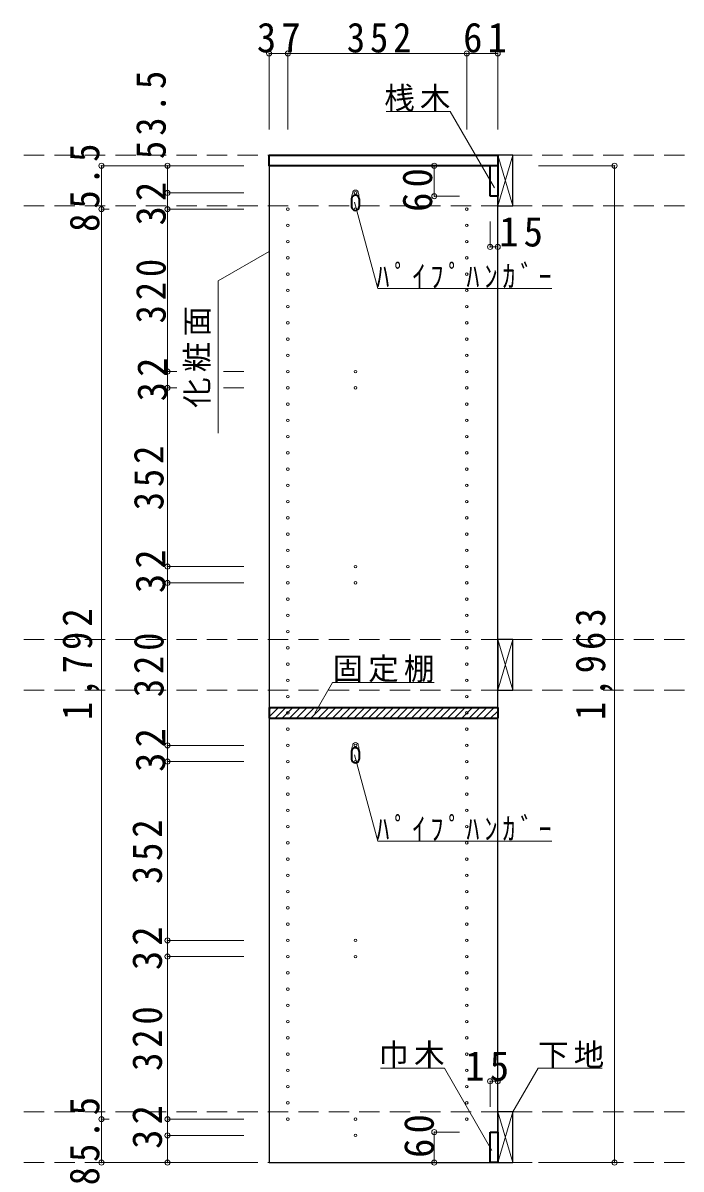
# Model space of a CAD drawing. Units: millimetres at full size, sheet at 1:20; details may follow other scales. Extents: x -3922 to 3878, y -2932 to 2722.
# Drawn here: x -833 to 462, y -1724 to 533 of the extents above; entities that cross this region are included whole.
import ezdxf

# ---------------------------------------------------------------- set-up
doc = ezdxf.new("R2010")
doc.units = ezdxf.units.MM
doc.header["$LTSCALE"] = 20
doc.header["$PDMODE"] = 32
doc.header["$PDSIZE"] = 10
doc.linetypes.add('DASHED2', pattern=[3, 2, -1])
for name, color, linetype, lineweight in [('0-2', 2, 'Continuous', 35), ('0-3_固定棚', 3, 'Continuous', 25), ('0-5_側板', 4, 'Continuous', 9), ('0-6_パイプハンガー', 4, 'Continuous', 9), ('0-7_桟木・巾木', 2, 'Continuous', 35), ('0-8', 7, 'Continuous', 18), ('0-A_文字', 7, 'Continuous', 18), ('0-B_寸法', 7, 'Continuous', 9), ('0-C_ハッチ', 4, 'Continuous', 9)]:
    doc.layers.add(name, color=color, linetype=linetype, lineweight=lineweight)
doc.styles.add('ＭＳ ゴシック', font='')
doc.styles.get('ＭＳ ゴシック').set_extended_font_data('MS Gothic')

msp = doc.modelspace()

# ---------------------------------------------------------------- linework, layer by layer
at = {"layer": '0-2'}
for p, q in [((-348.42, 272.73), (101.58, 272.73)), ((101.58, 272.73), (101.58, 251.73))]:
    msp.add_line(p, q, dxfattribs=at)
msp.add_lwpolyline([(101.58, 251.73), (-348.42, 251.73), (-348.42, 272.73)], dxfattribs=at)
at = {"layer": '0-3_固定棚', "color": 2, "lineweight": 35}
for p, q in [((-348.42, -815.27), (101.58, -815.27)), ((-348.42, -815.27), (-348.42, -836.27)), ((101.58, -815.27), (101.58, -836.27)), ((-348.42, -836.27), (101.58, -836.27))]:
    msp.add_line(p, q, dxfattribs=at)
at = {"layer": '0-5_側板', "color": 3, "lineweight": 25}
for p, q in [((101.58, 251.73), (-348.42, 251.73)), ((101.58, -1711.27), (101.58, 251.73))]:
    msp.add_line(p, q, dxfattribs=at)
msp.add_lwpolyline([(-348.42, 251.73), (-348.42, -1711.27), (101.58, -1711.27)], dxfattribs=at)
at = {"layer": '0-5_側板'}
for centre in [(-178.42, 198.23), (-311.42, 166.23), (-178.42, 166.23), (40.58, 166.23), (-311.42, 134.23), (40.58, 134.23), (-311.42, 102.23), (40.58, 102.23), (-311.42, 70.23), (40.58, 70.23), (-311.42, 38.23), (40.58, 38.23), (-311.42, 6.23), (40.58, 6.23), (-311.42, -25.77), (40.58, -25.77), (-311.42, -57.77), (40.58, -57.77), (-311.42, -89.77), (40.58, -89.77), (-311.42, -121.77), (40.58, -121.77), (-311.42, -153.77), (-178.42, -153.77), (40.58, -153.77), (-311.42, -185.77), (-178.42, -185.77), (40.58, -185.77), (-311.42, -217.77), (40.58, -217.77), (-311.42, -249.77), (40.58, -249.77), (-311.42, -281.77), (40.58, -281.77), (-311.42, -313.77), (40.58, -313.77), (-311.42, -345.77), (40.58, -345.77), (-311.42, -377.77), (40.58, -377.77), (-311.42, -409.77), (40.58, -409.77), (-311.42, -441.77), (40.58, -441.77), (-311.42, -473.77), (40.58, -473.77), (-311.42, -505.77), (40.58, -505.77), (-311.42, -537.77), (-178.42, -537.77), (40.58, -537.77), (-311.42, -569.77), (-178.42, -569.77), (40.58, -569.77), (-311.42, -601.77), (40.58, -601.77), (-311.42, -633.77), (40.58, -633.77), (-311.42, -665.77), (40.58, -665.77), (-311.42, -697.77), (40.58, -697.77), (-311.42, -729.77), (40.58, -729.77), (-311.42, -761.77), (40.58, -761.77), (-311.42, -793.77), (40.58, -793.77), (-311.42, -825.77), (40.58, -825.77), (-311.42, -857.77), (40.58, -857.77), (-311.42, -889.77), (-178.42, -889.77), (40.58, -889.77), (-311.42, -921.77), (-178.42, -921.77), (40.58, -921.77), (-311.42, -953.77), (40.58, -953.77), (-311.42, -985.77), (40.58, -985.77), (-311.42, -1017.77), (40.58, -1017.77), (-311.42, -1049.77), (40.58, -1049.77), (-311.42, -1081.77), (40.58, -1081.77), (-311.42, -1113.77), (40.58, -1113.77), (-311.42, -1145.77), (40.58, -1145.77), (-311.42, -1177.77), (40.58, -1177.77), (-311.42, -1209.77), (40.58, -1209.77), (-311.42, -1241.77), (40.58, -1241.77), (-311.42, -1273.77), (-178.42, -1273.77), (40.58, -1273.77), (-311.42, -1305.77), (-178.42, -1305.77), (40.58, -1305.77), (-311.42, -1337.77), (40.58, -1337.77), (-311.42, -1369.77), (40.58, -1369.77), (-311.42, -1401.77), (40.58, -1401.77), (-311.42, -1433.77), (40.58, -1433.77), (-311.42, -1465.77), (40.58, -1465.77), (-311.42, -1497.77), (40.58, -1497.77), (-311.42, -1529.77), (40.58, -1529.77), (-311.42, -1561.77), (40.58, -1561.77), (-311.42, -1593.77), (40.58, -1593.77), (-311.42, -1625.77), (-178.42, -1625.77), (40.58, -1625.77), (-178.42, -1657.77)]:
    msp.add_circle(centre, 2.5, dxfattribs=at)
at = {"layer": '0-6_パイプハンガー', "color": 2, "lineweight": 35}
for p, q in [((-185.92, 186.23), (-185.92, 171.23)), ((-170.92, 186.23), (-170.92, 171.23)), ((-185.92, -901.77), (-185.92, -916.77)), ((-170.92, -901.77), (-170.92, -916.77))]:
    msp.add_line(p, q, dxfattribs=at)
at = {"layer": '0-6_パイプハンガー', "color": 7, "lineweight": 18}
for centre, radius, start, end in [((-178.42, 198.23), 5.5, 0, 180), ((-139.82, 184.72), 46.13, 162.96035, 178.115), ((-217.03, 184.72), 46.13, 1.885, 17.03965), ((-139.82, -903.28), 46.13, 162.96035, 178.115), ((-178.42, -889.77), 5.5, 0, 180), ((-217.03, -903.28), 46.13, 1.885, 17.03965)]:
    msp.add_arc(centre, radius, start, end, dxfattribs=at)
at = {"layer": '0-6_パイプハンガー', "color": 2, "lineweight": 35}
for centre, start, end in [((-178.42, 186.23), 0, 180), ((-178.42, 171.23), 180, 0), ((-178.42, -901.77), 0, 180), ((-178.42, -916.77), 180, 0)]:
    msp.add_arc(centre, 7.5, start, end, dxfattribs=at)
at = {"layer": '0-7_桟木・巾木'}
for p, q in [((101.58, 251.73), (86.58, 251.73)), ((86.58, 191.73), (86.58, 251.73)), ((101.58, 251.73), (101.58, 191.73)), ((86.58, -1651.27), (101.58, -1651.27)), ((101.58, -1651.27), (101.58, -1711.27))]:
    msp.add_line(p, q, dxfattribs=at)
for points in [[(101.58, 191.73), (90.08, 191.73), (86.58, 191.73)], [(101.58, -1711.27), (86.58, -1711.27), (86.58, -1651.27)]]:
    msp.add_lwpolyline(points, dxfattribs=at)
at = {"layer": '0-8', "color": 3, "lineweight": 25}
for p, q in [((101.58, 272.73), (101.58, 172.73)), ((131.58, 272.73), (101.58, 272.73)), ((131.58, 172.73), (131.58, 272.73)), ((101.58, 172.73), (131.58, 172.73)), ((101.58, -681.27), (101.58, -781.27)), ((131.58, -681.27), (101.58, -681.27)), ((131.58, -781.27), (131.58, -681.27)), ((101.58, -781.27), (131.58, -781.27)), ((101.58, -1611.27), (101.58, -1711.27)), ((131.58, -1611.27), (101.58, -1611.27)), ((131.58, -1711.27), (131.58, -1611.27)), ((101.58, -1711.27), (131.58, -1711.27))]:
    msp.add_line(p, q, dxfattribs=at)
at = {"layer": '0-8'}
for p, q in [((101.58, 172.73), (131.58, 272.73)), ((101.58, 272.73), (131.58, 172.73)), ((101.58, -781.27), (131.58, -681.27)), ((101.58, -681.27), (131.58, -781.27)), ((101.58, -1711.27), (131.58, -1611.27)), ((101.58, -1611.27), (131.58, -1711.27))]:
    msp.add_line(p, q, dxfattribs=at)
at = {"layer": '0-A_文字'}
for p, q in [((8.23, 358.32), (-117.8, 358.32)), ((94.9, 208.2), (8.23, 358.32)), ((-180.02, 179.76), (-134.48, 9.81)), ((-348.42, 82.66), (-448.42, 24.93)), ((-448.42, -275.07), (-448.42, 24.93)), ((-134.48, 9.81), (207.85, 9.81)), ((-258.44, -826.33), (-223.42, -765.68)), ((-23.42, -765.68), (-223.42, -765.68)), ((-180.02, -908.24), (-134.48, -1078.19)), ((-134.48, -1078.19), (207.85, -1078.19)), ((131.58, -1611.27), (180.99, -1525.68)), ((180.99, -1525.68), (307.02, -1525.68))]:
    msp.add_line(p, q, dxfattribs=at)
msp.add_lwpolyline([(90.18, -1687.41), (-3.2, -1525.68), (-129.23, -1525.68)], dxfattribs=at)
at = {"layer": '0-B_寸法', "color": 4}
for p, q in [((-348.42, 472.73), (-348.42, 322.73)), ((-348.42, 472.73), (101.58, 472.73)), ((-311.42, 472.73), (-311.42, 322.73)), ((40.58, 472.73), (40.58, 322.73)), ((101.58, 472.73), (101.58, 322.73)), ((-678.42, 251.73), (-678.42, -1711.27)), ((-678.42, 251.73), (-548.42, 251.73)), ((-548.42, 251.73), (-548.42, 198.23)), ((-398.42, 251.73), (-548.42, 251.73)), ((-23.42, 251.73), (-23.42, 191.73)), ((-23.42, 251.73), (26.58, 251.73)), ((331.58, 251.73), (181.58, 251.73)), ((331.58, 251.73), (331.58, -1711.27)), ((-548.42, 198.23), (-548.42, 166.23)), ((-398.42, 198.23), (-548.42, 198.23)), ((-23.42, 191.73), (26.58, 191.73)), ((-678.42, 166.23), (-663.41, 166.23)), ((-548.42, 166.23), (-548.42, -153.77)), ((-398.42, 166.23), (-548.42, 166.23)), ((86.58, 91.73), (86.58, 141.73)), ((101.58, 91.73), (101.58, 141.73)), ((86.58, 91.73), (101.58, 91.73)), ((-548.42, -153.77), (-548.42, -185.77)), ((-529.93, -153.77), (-548.42, -153.77)), ((-398.42, -153.77), (-438.17, -153.77)), ((-548.42, -185.77), (-548.42, -537.77)), ((-529.93, -185.77), (-548.42, -185.77)), ((-398.42, -185.77), (-438.17, -185.77)), ((-548.42, -537.77), (-548.42, -569.77)), ((-398.42, -537.77), (-548.42, -537.77)), ((-548.42, -569.77), (-548.42, -889.77)), ((-398.42, -569.77), (-548.42, -569.77)), ((-548.42, -889.77), (-548.42, -921.77)), ((-398.42, -889.77), (-548.42, -889.77)), ((-398.42, -921.77), (-548.42, -921.77)), ((-548.42, -1273.77), (-548.42, -921.77)), ((-548.42, -1305.77), (-548.42, -1273.77)), ((-548.42, -1273.77), (-398.42, -1273.77)), ((-548.42, -1625.77), (-548.42, -1305.77)), ((-548.42, -1305.77), (-398.42, -1305.77)), ((86.58, -1551.27), (101.58, -1551.27)), ((86.58, -1551.27), (86.58, -1601.27)), ((101.58, -1551.27), (101.58, -1601.27)), ((-678.42, -1625.77), (-663.41, -1625.77)), ((-548.42, -1657.77), (-548.42, -1625.77)), ((-548.42, -1625.77), (-398.42, -1625.77)), ((-548.42, -1711.27), (-548.42, -1657.77)), ((-548.42, -1657.77), (-398.42, -1657.77)), ((-23.42, -1651.27), (-23.42, -1711.27)), ((-23.42, -1651.27), (26.58, -1651.27)), ((-678.42, -1711.27), (-548.42, -1711.27)), ((-548.42, -1711.27), (-398.42, -1711.27)), ((-23.42, -1711.27), (26.58, -1711.27)), ((331.58, -1711.27), (181.58, -1711.27))]:
    msp.add_line(p, q, dxfattribs=at)
at = {"layer": '0-B_寸法', "color": 4, "linetype": 'DASHED2'}
for p, q in [((2869.13, 272.73), (-2737.42, 272.73)), ((2869.13, 172.73), (-2737.42, 172.73)), ((2869.13, -681.27), (-2737.42, -681.27)), ((2869.13, -781.27), (-2737.42, -781.27)), ((2869.13, -1611.27), (-2737.42, -1611.27)), ((2869.13, -1711.27), (-2737.42, -1711.27))]:
    msp.add_line(p, q, dxfattribs=at)
at = {"layer": '0-B_寸法'}
for p in [(-348.42, 472.73), (-311.42, 472.73), (40.58, 472.73), (101.58, 472.73), (-678.42, 251.73), (-548.42, 251.73), (-23.42, 251.73), (331.58, 251.73), (-548.42, 198.23), (-23.42, 191.73), (-678.42, 166.23), (-548.42, 166.23), (86.58, 91.73), (101.58, 91.73), (-548.42, -153.77), (-548.42, -185.77), (-548.42, -537.77), (-548.42, -569.77), (-548.42, -889.77), (-548.42, -921.77), (-548.42, -1273.77), (-548.42, -1305.77), (86.58, -1551.27), (101.58, -1551.27), (-678.42, -1625.77), (-548.42, -1625.77), (-23.42, -1651.27), (-548.42, -1657.77), (-678.42, -1711.27), (-548.42, -1711.27), (-23.42, -1711.27), (331.58, -1711.27)]:
    msp.add_point(p, dxfattribs=at)
at = {"layer": '0-C_ハッチ'}
for p, q in [((-348.42, -833.79), (-329.9, -815.27)), ((-348.42, -819.65), (-344.04, -815.27)), ((-336.75, -836.27), (-315.75, -815.27)), ((-322.61, -836.27), (-301.61, -815.27)), ((-308.47, -836.27), (-287.47, -815.27)), ((-294.33, -836.27), (-273.33, -815.27)), ((-280.18, -836.27), (-259.18, -815.27)), ((-266.04, -836.27), (-245.04, -815.27)), ((-251.9, -836.27), (-230.9, -815.27)), ((-237.76, -836.27), (-216.76, -815.27)), ((-223.62, -836.27), (-202.62, -815.27)), ((-209.47, -836.27), (-188.47, -815.27)), ((-195.33, -836.27), (-174.33, -815.27)), ((-181.19, -836.27), (-160.19, -815.27)), ((-167.05, -836.27), (-146.05, -815.27)), ((-152.91, -836.27), (-131.91, -815.27)), ((-138.76, -836.27), (-117.76, -815.27)), ((-124.62, -836.27), (-103.62, -815.27)), ((-110.48, -836.27), (-89.48, -815.27)), ((-96.34, -836.27), (-75.34, -815.27)), ((-82.2, -836.27), (-61.2, -815.27)), ((-68.05, -836.27), (-47.05, -815.27)), ((-53.91, -836.27), (-32.91, -815.27)), ((-39.77, -836.27), (-18.77, -815.27)), ((-25.63, -836.27), (-4.63, -815.27)), ((-11.48, -836.27), (9.52, -815.27)), ((2.66, -836.27), (23.66, -815.27)), ((16.8, -836.27), (37.8, -815.27)), ((30.94, -836.27), (51.94, -815.27)), ((45.08, -836.27), (66.08, -815.27)), ((59.23, -836.27), (80.23, -815.27)), ((73.37, -836.27), (94.37, -815.27)), ((87.51, -836.27), (101.58, -822.2))]:
    msp.add_line(p, q, dxfattribs=at)

# ---------------------------------------------------------------- texts
at = {"layer": '0-A_文字', "char_height": 43.99, "attachment_point": 7, "style": 'ＭＳ ゴシック'}
for s, insert in [('\\T1.17;桟木', (-121.77, 358.32)), ('\\T1.39;\\W0.85;ﾊﾟｲﾌﾟﾊﾝｶﾞｰ', (-137.15, 9.81)), ('\\T1.17;固定棚', (-223.42, -765.68)), ('\\T1.39;\\W0.85;ﾊﾟｲﾌﾟﾊﾝｶﾞｰ', (-137.15, -1078.19)), ('\\T1.17;巾木', (-133.2, -1525.68)), ('\\T1.17;下地', (180.99, -1525.68))]:
    msp.add_mtext(s, dxfattribs=dict(at, insert=insert))
at = {"layer": '0-A_文字', "insert": (-463.42, -225.07), "char_height": 43.99, "attachment_point": 7, "rotation": 90, "style": 'ＭＳ ゴシック'}
msp.add_mtext('\\T1.17;化粧面', dxfattribs=at)
at = {"layer": '0-B_寸法', "char_height": 58.65, "attachment_point": 7, "style": 'ＭＳ ゴシック'}
for s, insert in [('\\T1.27;\\W0.95;37', (-372.42, 473.94)), ('\\T1.27;\\W0.9;352', (-195.42, 473.94)), ('\\T1.27;\\W0.95;61', (33.58, 473.94)), ('\\T1.27;\\W0.95;15', (104.47, 91.73)), ('\\T1.27;\\W0.95;15', (37.73, -1551.27))]:
    msp.add_mtext(s, dxfattribs=dict(at, insert=insert))
at = {"layer": '0-B_寸法', "char_height": 58.65, "attachment_point": 7, "rotation": 90, "style": 'ＭＳ ゴシック'}
for s, insert in [('\\T1.28;\\W0.9;53.5', (-551.04, 264.81)), ('\\T1.28;\\W0.9;85.5', (-681.74, 121.48)), ('\\T1.27;\\W0.95;60', (-26.62, 160.86)), ('\\T1.27;\\W0.95;32', (-551.04, 134.1)), ('\\T1.27;\\W0.9;320', (-551.04, -58.77)), ('\\T1.27;\\W0.95;32', (-548.42, -212.27)), ('\\T1.27;\\W0.9;352', (-555.33, -426.77)), ('\\T1.27;\\W0.95;32', (-551.93, -589.89)), ('\\T1.28;\\W0.9;1,792', (-681.74, -839.77)), ('\\T1.28;\\W0.9;1,963', (328.26, -839.77)), ('\\T1.27;\\W0.9;320', (-555.33, -794.77)), ('\\T1.27;\\W0.95;32', (-551.93, -941.89)), ('\\T1.27;\\W0.9;352', (-558.42, -1162.77)), ('\\T1.27;\\W0.95;32', (-558.42, -1332.27)), ('\\T1.27;\\W0.9;320', (-558.42, -1530.77)), ('\\T1.28;\\W0.9;85.5', (-681.74, -1756.02)), ('\\T1.27;\\W0.95;32', (-558.42, -1684.27)), ('\\T1.27;\\W0.95;60', (-23.42, -1702.05))]:
    msp.add_mtext(s, dxfattribs=dict(at, insert=insert))

doc.saveas('drawing.dxf')
